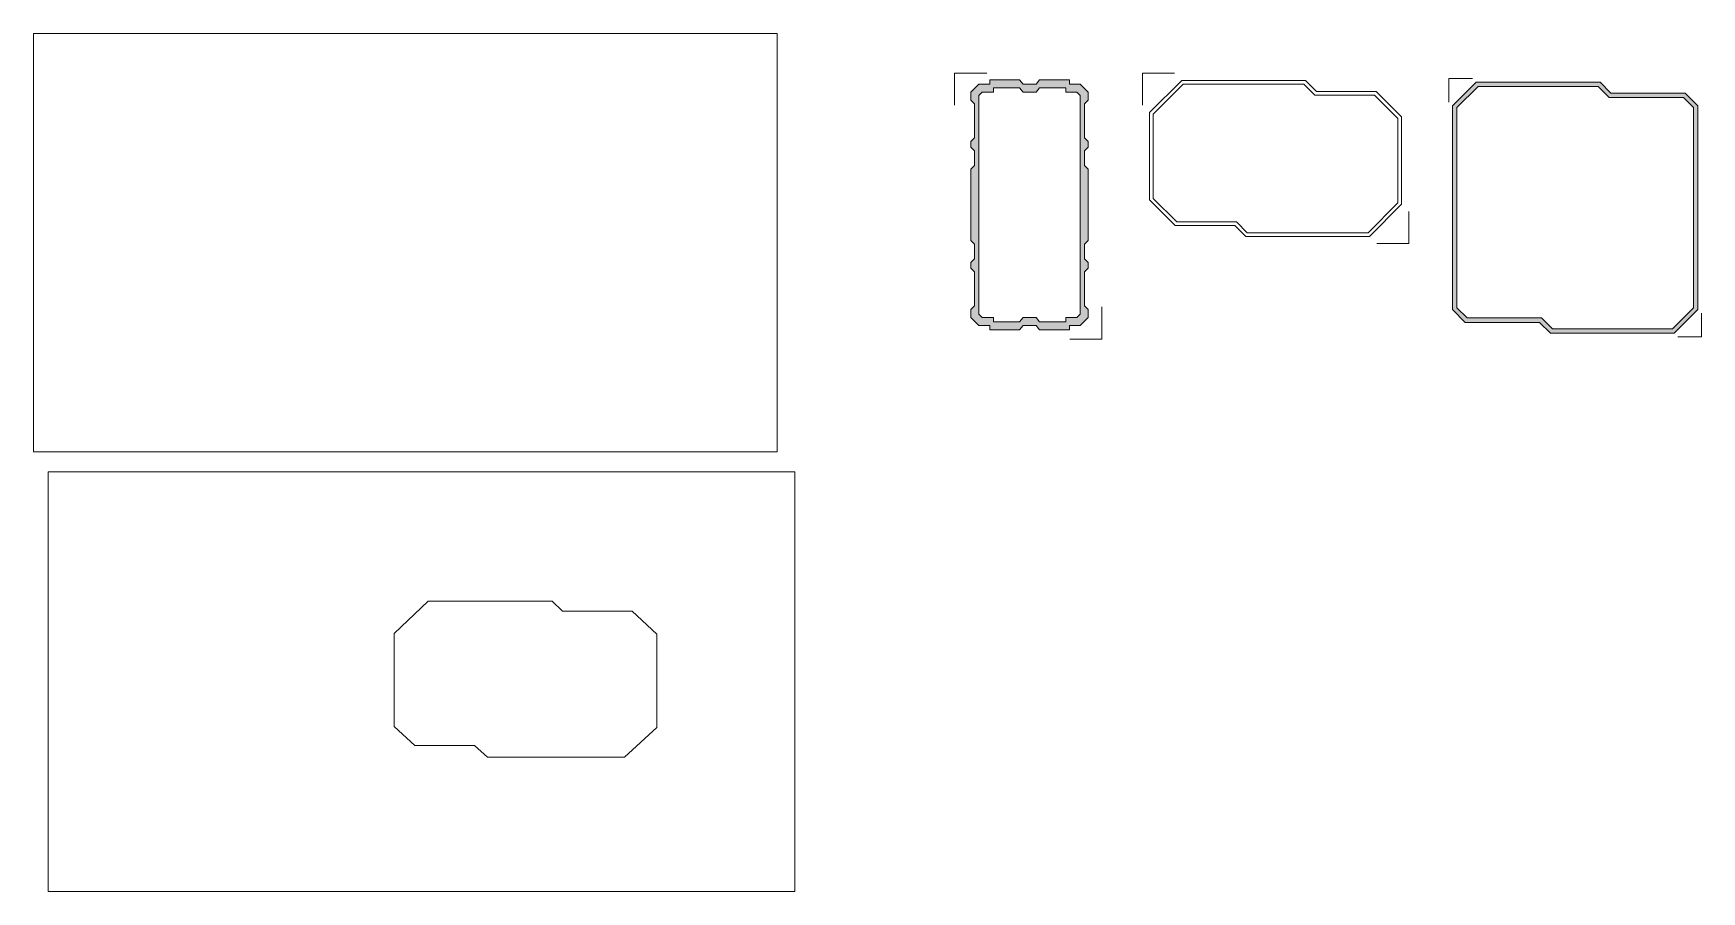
# Model space of a CAD drawing. Header units: inches. Extents: x 23 to 253, y -23 to 95.
import ezdxf

# ---------------------------------------------------------------- set-up
doc = ezdxf.new("R2010")
doc.units = ezdxf.units.IN
doc.header["$MEASUREMENT"] = 0
doc.layers.get('0').update_dxf_attribs({"lineweight": 0, "plot": 0})
doc.layers.add('lines', color=251, linetype='Continuous', lineweight=20)
picture_1 = doc.add_image_def('image1.jpeg', size_in_pixel=(1920, 1080))
picture_2 = doc.add_image_def('image2.jpg', size_in_pixel=(1920, 1080))

msp = doc.modelspace()

# ---------------------------------------------------------------- hatches: boundary and pattern name
h = msp.add_hatch(color=256)
h.dxf.hatch_style = 1
h.set_gradient(color1=(91, 91, 91), tint=1, name='CYLINDER')
h.paths.add_polyline_path([(154.8, 88.39), (154.8, 87.78), (153.3, 87.78), (152.2, 86.68), (152.2, 85.58), (152.7, 85.08), (152.7, 80.42), (152.2, 79.92), (152.2, 79.12), (152.7, 78.62), (152.7, 76.62), (152.2, 76.12), (152.2, 71.22), (152.2, 66.32), (152.7, 65.82), (152.7, 63.82), (152.2, 63.32), (152.2, 62.52), (152.7, 62.02), (152.7, 57.36), (152.2, 56.86), (152.2, 55.76), (153.3, 54.66), (154.8, 54.66), (154.8, 54.05), (158.9, 54.05), (159.37, 54.66), (160.27, 54.66), (161.17, 54.66), (161.63, 54.05), (165.73, 54.05), (165.73, 54.66), (167.23, 54.66), (168.33, 55.76), (168.33, 56.86), (167.83, 57.36), (167.83, 62.02), (168.33, 62.52), (168.33, 63.32), (167.83, 63.82), (167.83, 65.82), (168.33, 66.32), (168.33, 71.22), (168.33, 76.12), (167.83, 76.62), (167.83, 78.62), (168.33, 79.12), (168.33, 79.92), (167.83, 80.42), (167.83, 85.08), (168.33, 85.58), (168.33, 86.68), (167.23, 87.78), (165.73, 87.78), (165.73, 88.39), (161.63, 88.39), (161.17, 87.78), (160.27, 87.78), (159.37, 87.78), (158.9, 88.39)])
h.paths.add_polyline_path([(158.9, 87.29), (159.37, 86.68), (160.27, 86.68), (161.17, 86.68), (161.63, 87.29), (165.23, 87.29), (165.23, 86.68), (166.78, 86.68), (167.23, 86.22), (167.23, 71.22), (167.23, 56.22), (166.78, 55.76), (165.23, 55.76), (165.23, 55.15), (161.63, 55.15), (161.17, 55.76), (160.27, 55.76), (159.37, 55.76), (158.9, 55.15), (155.3, 55.15), (155.3, 55.76), (153.76, 55.76), (153.3, 56.22), (153.3, 71.22), (153.3, 86.22), (153.76, 86.68), (155.3, 86.68), (155.3, 87.29)], flags=16)
at = {"layer": 'lines'}
h = msp.add_hatch(color=256, dxfattribs=at)
h.dxf.hatch_style = 1
h.set_gradient(color1=(132, 132, 132), color2=(214, 214, 214), tint=1, name='CYLINDER')
h.paths.add_polyline_path([(218.36, 56.83), (220.11, 55.08), (230.31, 55.08), (231.81, 53.58), (248.81, 53.58), (252.06, 56.83), (252.06, 84.83), (250.31, 86.58), (240.11, 86.58), (238.61, 88.08), (221.61, 88.08), (218.36, 84.83)])
h.paths.add_polyline_path([(238.36, 87.48), (239.86, 85.98), (250.06, 85.98), (251.46, 84.59), (251.46, 57.08), (248.56, 54.18), (232.06, 54.18), (230.56, 55.68), (220.36, 55.68), (218.96, 57.08), (218.96, 84.58), (221.86, 87.48)], flags=16)

# ---------------------------------------------------------------- linework, layer by layer
for p, q in [((154.38, 89.29), (149.98, 89.29)), ((149.98, 89.29), (149.98, 84.89)), ((180.16, 89.29), (175.76, 89.29)), ((175.76, 89.29), (175.76, 84.89)), ((221.11, 88.58), (217.86, 88.58)), ((217.86, 88.58), (217.86, 85.33)), ((212.36, 70.29), (212.36, 65.89)), ((212.36, 65.89), (207.96, 65.89)), ((170.2, 57.19), (170.2, 52.79)), ((252.56, 53.08), (252.56, 56.33)), ((170.2, 52.79), (165.8, 52.79)), ((249.31, 53.08), (252.56, 53.08)), ((73.01, 12.36), (77.66, 16.79)), ((77.66, 16.79), (94.71, 16.79)), ((94.71, 16.79), (96.15, 15.41)), ((96.15, 15.41), (105.7, 15.41)), ((105.7, 15.41), (109.1, 12.27)), ((73.01, -0.45), (73.01, 12.36)), ((109.1, 12.27), (109.1, -0.55)), ((75.86, -3.05), (73.01, -0.45)), ((109.1, -0.55), (104.62, -4.65)), ((84.03, -3.05), (75.86, -3.05)), ((85.83, -4.65), (84.03, -3.05)), ((104.62, -4.65), (85.83, -4.65))]:
    msp.add_line(p, q)
for p, q in [((176.76, 83.89), (181.16, 88.29)), ((181.16, 88.29), (198.16, 88.29)), ((198.16, 88.29), (199.66, 86.79)), ((199.66, 86.79), (207.86, 86.79)), ((207.86, 86.79), (211.36, 83.29))]:
    msp.add_line(p, q, dxfattribs=at)
for points in [[(158.9, 88.39), (154.8, 88.39), (154.8, 87.78), (153.3, 87.78), (152.2, 86.68), (152.2, 85.58), (152.7, 85.08), (152.7, 80.42), (152.2, 79.92), (152.2, 79.12), (152.7, 78.62), (152.7, 76.62), (152.2, 76.12), (152.2, 71.22), (152.2, 66.32), (152.7, 65.82), (152.7, 63.82), (152.2, 63.32), (152.2, 62.52), (152.7, 62.02), (152.7, 57.36), (152.2, 56.86), (152.2, 55.76), (153.3, 54.66), (154.8, 54.66), (154.8, 54.05), (158.9, 54.05), (159.37, 54.66), (160.27, 54.66), (161.17, 54.66), (161.63, 54.05), (165.73, 54.05), (165.73, 54.66), (167.23, 54.66), (168.33, 55.76), (168.33, 56.86), (167.83, 57.36), (167.83, 62.02), (168.33, 62.52), (168.33, 63.32), (167.83, 63.82), (167.83, 65.82), (168.33, 66.32), (168.33, 71.22), (168.33, 76.12), (167.83, 76.62), (167.83, 78.62), (168.33, 79.12), (168.33, 79.92), (167.83, 80.42), (167.83, 85.08), (168.33, 85.58), (168.33, 86.68), (167.23, 87.78), (165.73, 87.78), (165.73, 88.39), (161.63, 88.39), (161.17, 87.78), (160.27, 87.78), (159.37, 87.78), (158.9, 88.39)], [(161.63, 55.15), (161.17, 55.76), (160.27, 55.76), (159.37, 55.76), (158.9, 55.15), (155.3, 55.15), (155.3, 55.76), (153.76, 55.76), (153.3, 56.22), (153.3, 71.22), (153.3, 86.22), (153.76, 86.68), (155.3, 86.68), (155.3, 87.29), (158.9, 87.29), (159.37, 86.68), (160.27, 86.68), (161.17, 86.68), (161.63, 87.29), (165.23, 87.29), (165.23, 86.68), (166.78, 86.68), (167.23, 86.22), (167.23, 71.22), (167.23, 56.22), (166.78, 55.76), (165.23, 55.76), (165.23, 55.15), (161.63, 55.15)]]:
    msp.add_lwpolyline(points, dxfattribs=at)
for points in [[(198.16, 88.29), (199.66, 86.79), (207.86, 86.79), (211.36, 83.29), (211.36, 71.29), (206.96, 66.89), (189.96, 66.89), (188.46, 68.39), (180.26, 68.39), (176.76, 71.89), (176.76, 83.89), (181.16, 88.29)], [(181.37, 87.79), (177.26, 83.68), (177.26, 72.1), (180.47, 68.89), (188.67, 68.89), (190.17, 67.39), (206.75, 67.39), (210.86, 71.5), (210.86, 83.08), (207.65, 86.29), (199.45, 86.29), (197.95, 87.79)], [(220.11, 55.08), (218.36, 56.83), (218.36, 84.83), (221.61, 88.08), (238.61, 88.08), (240.11, 86.58), (250.31, 86.58), (252.06, 84.83), (252.06, 56.83), (248.81, 53.58), (231.81, 53.58), (230.31, 55.08)], [(220.36, 55.68), (218.96, 57.08), (218.96, 84.58), (221.86, 87.48), (238.36, 87.48), (239.86, 85.98), (250.06, 85.98), (251.46, 84.59), (251.46, 57.08), (248.56, 54.18), (232.06, 54.18), (230.56, 55.68)]]:
    msp.add_lwpolyline(points, close=True, dxfattribs=at)

# ---------------------------------------------------------------- pictures from other files: only their frames are drawn
image = msp.add_image(picture_1, insert=(23.46, 37.31), size_in_units=(102.16, 57.46))
image.dxf.flags = 7
image = msp.add_image(picture_2, insert=(25.5, -23.11), size_in_units=(102.53, 57.67))
image.dxf.flags = 7

doc.saveas('drawing.dxf')
